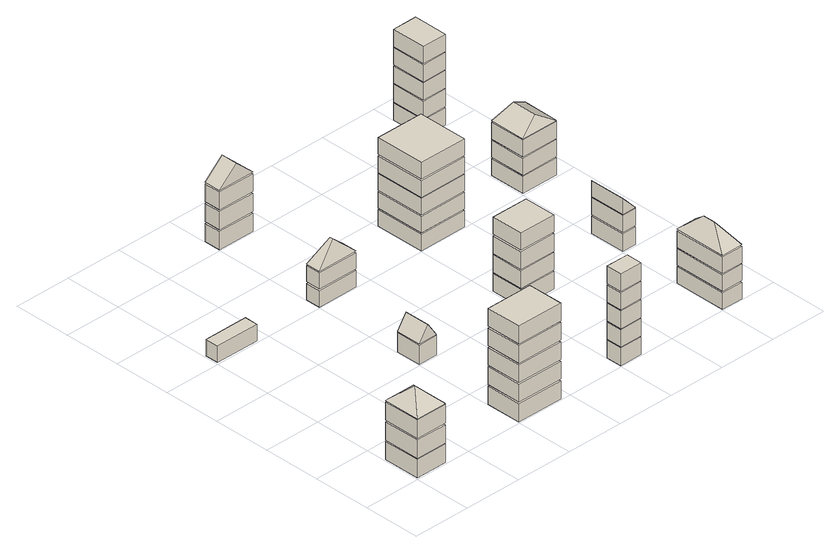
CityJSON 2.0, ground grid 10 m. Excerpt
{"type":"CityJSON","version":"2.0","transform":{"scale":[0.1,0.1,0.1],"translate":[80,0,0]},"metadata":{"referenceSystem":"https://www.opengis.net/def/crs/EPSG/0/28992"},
"CityObjects":{
"building1":{"type":"Building","attributes":{"roofType":"Pyramidal","yearOfConstruction":1959,"function":"Residential","storeysAboveGround":3},"geometry":[{"type":"Solid","lod":"2","boundaries":[[[[0,1,2,3]],[[4,5,6,7]],[[2,4,7,3]],[[1,5,4,2]],[[0,6,5,1]],[[3,7,6,0]],[[8,9,10,11]],[[12,13,14,15]],[[10,12,15,11]],[[9,13,12,10]],[[8,14,13,9]],[[11,15,14,8]],[[16,17,18,19]],[[20,21,22,23]],[[18,20,23,19]],[[17,21,20,18]],[[16,22,21,17]],[[19,23,22,16]],[[24,25,26,27]],[[26,28,27]],[[25,28,26]],[[24,28,25]],[[27,28,24]]]]}]},
"building2":{"type":"Building","attributes":{"roofType":"Flat","yearOfConstruction":2011,"function":"Residential","storeysAboveGround":1},"geometry":[{"type":"Solid","lod":"2","boundaries":[[[[29,30,31,32]],[[33,34,35,36]],[[31,33,36,32]],[[30,34,33,31]],[[29,35,34,30]],[[32,36,35,29]]]]}]},
"building3":{"type":"Building","attributes":{"roofType":"Flat","yearOfConstruction":1950,"function":"Residential","storeysAboveGround":5},"geometry":[{"type":"Solid","lod":"2","boundaries":[[[[37,38,39,40]],[[41,42,43,44]],[[39,41,44,40]],[[38,42,41,39]],[[37,43,42,38]],[[40,44,43,37]],[[45,46,47,48]],[[49,50,51,52]],[[47,49,52,48]],[[46,50,49,47]],[[45,51,50,46]],[[48,52,51,45]],[[53,54,55,56]],[[57,58,59,60]],[[55,57,60,56]],[[54,58,57,55]],[[53,59,58,54]],[[56,60,59,53]],[[61,62,63,64]],[[65,66,67,68]],[[63,65,68,64]],[[62,66,65,63]],[[61,67,66,62]],[[64,68,67,61]],[[69,70,71,72]],[[73,74,75,76]],[[71,73,76,72]],[[70,74,73,71]],[[69,75,74,70]],[[72,76,75,69]]]]}]},
"building4":{"type":"Building","attributes":{"roofType":"Gabled","yearOfConstruction":1957,"function":"Industrial","storeysAboveGround":1},"geometry":[{"type":"Solid","lod":"2","boundaries":[[[[77,78,79,80]],[[81,82,83,84]],[[79,81,84,80]],[[78,82,81,79]],[[77,83,82,78]],[[80,84,83,77]],[[85,86,87]],[[88,89,86,85]],[[90,89,88]],[[87,86,89,90]],[[90,88,85,87]]]]}]},
"building5":{"type":"Building","attributes":{"roofType":"Hipped","yearOfConstruction":1992,"function":"Residential","storeysAboveGround":2},"geometry":[{"type":"Solid","lod":"2","boundaries":[[[[91,92,93,94]],[[95,96,97,98]],[[93,95,98,94]],[[92,96,95,93]],[[91,97,96,92]],[[94,98,97,91]],[[99,100,101,102]],[[103,104,105,106]],[[101,103,106,102]],[[100,104,103,101]],[[99,105,104,100]],[[102,106,105,99]],[[107,108,109]],[[110,111,108,107]],[[112,111,110]],[[109,108,111,112]],[[112,110,107,109]]]]}]},
"building6":{"type":"Building","attributes":{"roofType":"Gabled","yearOfConstruction":1980,"function":"Residential","storeysAboveGround":3},"geometry":[{"type":"Solid","lod":"2","boundaries":[[[[113,114,115,116]],[[117,118,119,120]],[[115,117,120,116]],[[114,118,117,115]],[[113,119,118,114]],[[116,120,119,113]],[[121,122,123,124]],[[125,126,127,128]],[[123,125,128,124]],[[122,126,125,123]],[[121,127,126,122]],[[124,128,127,121]],[[129,130,131,132]],[[133,134,135,136]],[[131,133,136,132]],[[130,134,133,131]],[[129,135,134,130]],[[132,136,135,129]],[[137,138,139]],[[140,141,138,137]],[[142,141,140]],[[139,138,141,142]],[[142,140,137,139]]]]}]},
"building7":{"type":"Building","attributes":{"roofType":"Flat","yearOfConstruction":1952,"function":"Residential","storeysAboveGround":5},"geometry":[{"type":"Solid","lod":"2","boundaries":[[[[143,144,145,146]],[[147,148,149,150]],[[145,147,150,146]],[[144,148,147,145]],[[143,149,148,144]],[[146,150,149,143]],[[151,152,153,154]],[[155,156,157,158]],[[153,155,158,154]],[[152,156,155,153]],[[151,157,156,152]],[[154,158,157,151]],[[159,160,161,162]],[[163,164,165,166]],[[161,163,166,162]],[[160,164,163,161]],[[159,165,164,160]],[[162,166,165,159]],[[167,168,169,170]],[[171,172,173,174]],[[169,171,174,170]],[[168,172,171,169]],[[167,173,172,168]],[[170,174,173,167]],[[175,176,177,178]],[[179,180,181,182]],[[177,179,182,178]],[[176,180,179,177]],[[175,181,180,176]],[[178,182,181,175]]]]}]},
"building8":{"type":"Building","attributes":{"roofType":"Flat","yearOfConstruction":1972,"function":"Residential","storeysAboveGround":4},"geometry":[{"type":"Solid","lod":"2","boundaries":[[[[183,184,185,186]],[[187,188,189,190]],[[185,187,190,186]],[[184,188,187,185]],[[183,189,188,184]],[[186,190,189,183]],[[191,192,193,194]],[[195,196,197,198]],[[193,195,198,194]],[[192,196,195,193]],[[191,197,196,192]],[[194,198,197,191]],[[199,200,201,202]],[[203,204,205,206]],[[201,203,206,202]],[[200,204,203,201]],[[199,205,204,200]],[[202,206,205,199]],[[207,208,209,210]],[[211,212,213,214]],[[209,211,214,210]],[[208,212,211,209]],[[207,213,212,208]],[[210,214,213,207]]]]}]},
"building9":{"type":"Building","attributes":{"roofType":"Flat","yearOfConstruction":1961,"function":"Residential","storeysAboveGround":5},"geometry":[{"type":"Solid","lod":"2","boundaries":[[[[215,216,217,218]],[[219,220,221,222]],[[217,219,222,218]],[[216,220,219,217]],[[215,221,220,216]],[[218,222,221,215]],[[223,224,225,226]],[[227,228,229,230]],[[225,227,230,226]],[[224,228,227,225]],[[223,229,228,224]],[[226,230,229,223]],[[231,232,233,234]],[[235,236,237,238]],[[233,235,238,234]],[[232,236,235,233]],[[231,237,236,232]],[[234,238,237,231]],[[239,240,241,242]],[[243,244,245,246]],[[241,243,246,242]],[[240,244,243,241]],[[239,245,244,240]],[[242,246,245,239]],[[247,248,249,250]],[[251,252,253,254]],[[249,251,254,250]],[[248,252,251,249]],[[247,253,252,248]],[[250,254,253,247]]]]}]},
"building10":{"type":"Building","attributes":{"roofType":"Hipped","yearOfConstruction":1992,"function":"Residential","storeysAboveGround":3},"geometry":[{"type":"Solid","lod":"2","boundaries":[[[[255,256,257,258]],[[259,260,261,262]],[[257,259,262,258]],[[256,260,259,257]],[[255,261,260,256]],[[258,262,261,255]],[[263,264,265,266]],[[267,268,269,270]],[[265,267,270,266]],[[264,268,267,265]],[[263,269,268,264]],[[266,270,269,263]],[[271,272,273,274]],[[275,276,277,278]],[[273,275,278,274]],[[272,276,275,273]],[[271,277,276,272]],[[274,278,277,271]],[[279,280,281]],[[282,283,280,279]],[[284,283,282]],[[281,280,283,284]],[[284,282,279,281]]]]}]},
"building11":{"type":"Building","attributes":{"roofType":"Shed","yearOfConstruction":1945,"function":"Industrial","storeysAboveGround":2},"geometry":[{"type":"Solid","lod":"2","boundaries":[[[[285,286,287,288]],[[289,290,291,292]],[[287,289,292,288]],[[286,290,289,287]],[[285,291,290,286]],[[288,292,291,285]],[[293,294,295,296]],[[297,298,299,300]],[[295,297,300,296]],[[294,298,297,295]],[[293,299,298,294]],[[296,300,299,293]],[[301,302,303,304]],[[303,302,305,306]],[[303,306,304]],[[301,305,302]],[[306,305,301,304]]]]}]},
"building12":{"type":"Building","attributes":{"roofType":"Hipped","yearOfConstruction":1984,"function":"Residential","storeysAboveGround":3},"geometry":[{"type":"Solid","lod":"2","boundaries":[[[[307,308,309,310]],[[311,312,313,314]],[[309,311,314,310]],[[308,312,311,309]],[[307,313,312,308]],[[310,314,313,307]],[[315,316,317,318]],[[319,320,321,322]],[[317,319,322,318]],[[316,320,319,317]],[[315,321,320,316]],[[318,322,321,315]],[[323,324,325,326]],[[327,328,329,330]],[[325,327,330,326]],[[324,328,327,325]],[[323,329,328,324]],[[326,330,329,323]],[[331,332,333]],[[334,335,332,331]],[[336,335,334]],[[333,332,335,336]],[[336,334,331,333]]]]}]},
"building13":{"type":"Building","attributes":{"roofType":"Flat","yearOfConstruction":1984,"function":"Residential","storeysAboveGround":5},"geometry":[{"type":"Solid","lod":"2","boundaries":[[[[337,338,339,340]],[[341,342,343,344]],[[339,341,344,340]],[[338,342,341,339]],[[337,343,342,338]],[[340,344,343,337]],[[345,346,347,348]],[[349,350,351,352]],[[347,349,352,348]],[[346,350,349,347]],[[345,351,350,346]],[[348,352,351,345]],[[353,354,355,356]],[[357,358,359,360]],[[355,357,360,356]],[[354,358,357,355]],[[353,359,358,354]],[[356,360,359,353]],[[361,362,363,364]],[[365,366,367,368]],[[363,365,368,364]],[[362,366,365,363]],[[361,367,366,362]],[[364,368,367,361]],[[369,370,371,372]],[[373,374,375,376]],[[371,373,376,372]],[[370,374,373,371]],[[369,375,374,370]],[[372,376,375,369]]]]}]}
},
"vertices":[
[3,67,1],[58,67,1],[58,3,1],[3,3,1],[58,3,32],[58,67,32],[3,67,32],[3,3,32],[3,67,34],[58,67,34],[58,3,34],[3,3,34],[58,3,65],[58,67,65],[3,67,65],[3,3,65],[3,67,68],[58,67,68],[58,3,68],[3,3,68],[58,3,99],[58,67,99],[3,67,99],[3,3,99],[3,67,101],[58,67,101],[58,3,101],[3,3,101],[30,35,129],
[4,427,1],[81,427,1],[81,404,1],[4,404,1],[81,404,29],[81,427,29],[4,427,29],[4,404,29],
[202,64,1],[284,64,1],[284,2,1],[202,2,1],[284,2,32],[284,64,32],[202,64,32],[202,2,32],[202,64,35],[284,64,35],[284,2,35],[202,2,35],[284,2,65],[284,64,65],[202,64,65],[202,2,65],[202,64,68],[284,64,68],[284,2,68],[202,2,68],[284,2,98],[284,64,98],[202,64,98],[202,2,98],[202,64,101],[284,64,101],[284,2,101],[202,2,101],[284,2,131],[284,64,131],[202,64,131],[202,2,131],[202,64,134],[284,64,134],[284,2,134],[202,2,134],[284,2,164],[284,64,164],[202,64,164],[202,2,164],
[202,246,1],[236,246,1],[236,202,1],[202,202,1],[236,202,34],[236,246,34],[202,246,34],[202,202,34],[236,202,36],[219,202,61],[202,202,36],[236,246,36],[219,246,61],[202,246,36],
[202,428,1],[274,428,1],[274,402,1],[202,402,1],[274,402,29],[274,428,29],[202,428,29],[202,402,29],[202,428,32],[274,428,32],[274,402,32],[202,402,32],[274,402,59],[274,428,59],[202,428,59],[202,402,59],[274,402,62],[238,412,95],[202,402,62],[274,428,62],[238,418,95],[202,428,62],
[202,631,1],[267,631,1],[267,602,1],[202,602,1],[267,602,32],[267,631,32],[202,631,32],[202,602,32],[202,631,35],[267,631,35],[267,602,35],[202,602,35],[267,602,66],[267,631,66],[202,631,66],[202,602,66],[202,631,69],[267,631,69],[267,602,69],[202,602,69],[267,602,99],[267,631,99],[202,631,99],[202,602,99],[267,602,102],[235,602,132],[202,602,102],[267,631,102],[235,631,132],[202,631,102],
[402,30,1],[442,30,1],[442,2,1],[402,2,1],[442,2,31],[442,30,31],[402,30,31],[402,2,31],[402,30,33],[442,30,33],[442,2,33],[402,2,33],[442,2,62],[442,30,62],[402,30,62],[402,2,62],[402,30,64],[442,30,64],[442,2,64],[402,2,64],[442,2,94],[442,30,94],[402,30,94],[402,2,94],[402,30,96],[442,30,96],[442,2,96],[402,2,96],[442,2,125],[442,30,125],[402,30,125],[402,2,125],[402,30,127],[442,30,127],[442,2,127],[402,2,127],[442,2,157],[442,30,157],[402,30,157],[402,2,157],
[404,260,1],[469,260,1],[469,204,1],[404,204,1],[469,204,31],[469,260,31],[404,260,31],[404,204,31],[404,260,33],[469,260,33],[469,204,33],[404,204,33],[469,204,63],[469,260,63],[404,260,63],[404,204,63],[404,260,65],[469,260,65],[469,204,65],[404,204,65],[469,204,95],[469,260,95],[404,260,95],[404,204,95],[404,260,98],[469,260,98],[469,204,98],[404,204,98],[469,204,127],[469,260,127],[404,260,127],[404,204,127],
[402,489,1],[487,489,1],[487,402,1],[402,402,1],[487,402,29],[487,489,29],[402,489,29],[402,402,29],[402,489,32],[487,489,32],[487,402,32],[402,402,32],[487,402,60],[487,489,60],[402,489,60],[402,402,60],[402,489,62],[487,489,62],[487,402,62],[402,402,62],[487,402,90],[487,489,90],[402,489,90],[402,402,90],[402,489,92],[487,489,92],[487,402,92],[402,402,92],[487,402,120],[487,489,120],[402,489,120],[402,402,120],[402,489,123],[487,489,123],[487,402,123],[402,402,123],[487,402,151],[487,489,151],[402,489,151],[402,402,151],
[602,94,1],[640,94,1],[640,2,1],[602,2,1],[640,2,29],[640,94,29],[602,94,29],[602,2,29],[602,94,32],[640,94,32],[640,2,32],[602,2,32],[640,2,60],[640,94,60],[602,94,60],[602,2,60],[602,94,62],[640,94,62],[640,2,62],[602,2,62],[640,2,90],[640,94,90],[602,94,90],[602,2,90],[640,2,93],[621,38,123],[602,2,93],[640,94,93],[621,59,123],[602,94,93],
[603,266,1],[628,266,1],[628,203,1],[603,203,1],[628,203,31],[628,266,31],[603,266,31],[603,203,31],[603,266,33],[628,266,33],[628,203,33],[603,203,33],[628,203,62],[628,266,62],[603,266,62],[603,203,62],[603,266,64],[628,266,64],[628,203,64],[603,203,64],[603,266,91],[603,203,91],
[604,467,1],[670,467,1],[670,404,1],[604,404,1],[670,404,30],[670,467,30],[604,467,30],[604,404,30],[604,467,32],[670,467,32],[670,404,32],[604,404,32],[670,404,61],[670,467,61],[604,467,61],[604,404,61],[604,467,63],[670,467,63],[670,404,63],[604,404,63],[670,404,92],[670,467,92],[604,467,92],[604,404,92],[670,404,94],[637,414,115],[604,404,94],[670,467,94],[637,457,115],[604,467,94],
[602,662,1],[646,662,1],[646,602,1],[602,602,1],[646,602,30],[646,662,30],[602,662,30],[602,602,30],[602,662,32],[646,662,32],[646,602,32],[602,602,32],[646,602,62],[646,662,62],[602,662,62],[602,602,62],[602,662,64],[646,662,64],[646,602,64],[602,602,64],[646,602,93],[646,662,93],[602,662,93],[602,602,93],[602,662,95],[646,662,95],[646,602,95],[602,602,95],[646,602,124],[646,662,124],[602,662,124],[602,602,124],[602,662,126],[646,662,126],[646,602,126],[602,602,126],[646,602,155],[646,662,155],[602,662,155],[602,602,155]
]}
